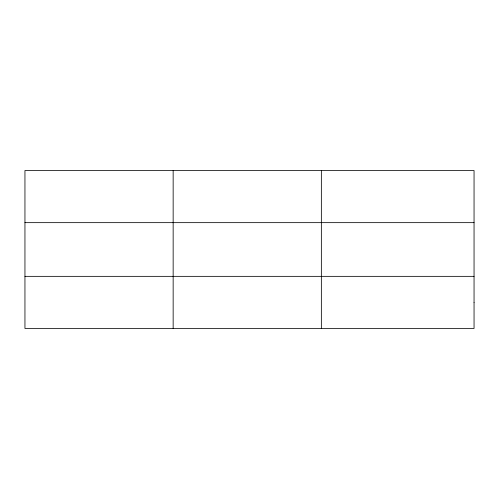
<?xml version="1.0" encoding="UTF-8"?>
<svg xmlns="http://www.w3.org/2000/svg" width="499" height="499" viewBox="0 0 499 499"><rect width="100%" height="100%" fill="white"/><g stroke="black" fill="none" stroke-linecap="round" stroke-linejoin="round"><path stroke-width="0.75" d="M173.153 328.461L173.153 170.539M321.356 328.461L321.356 170.539M24.95 222.654L474.05 222.654M24.95 276.346L474.05 276.346M474.05 302.4L474.05 328.461L24.95 328.461L24.95 170.539L474.05 170.539L474.05 302.4"/></g></svg>
